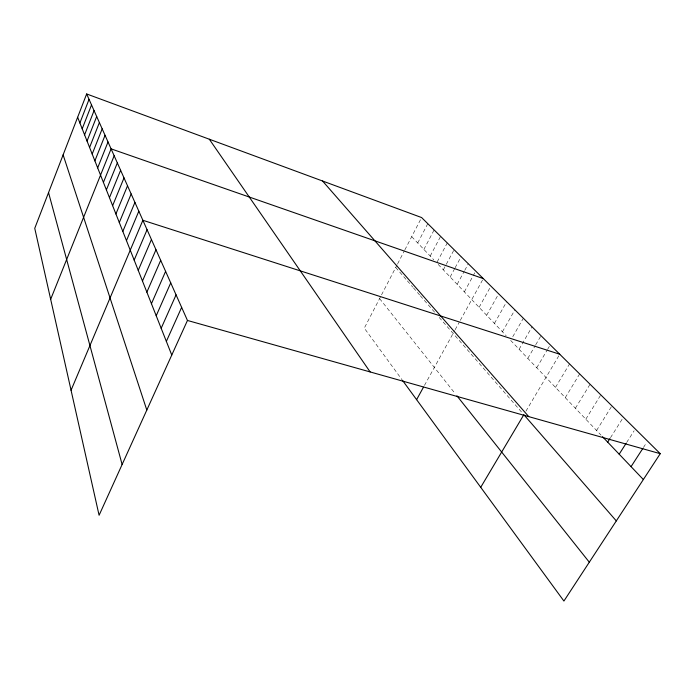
<?xml version="1.0" encoding="UTF-8"?>
<svg xmlns="http://www.w3.org/2000/svg" width="695" height="695" viewBox="0 0 695 695"><rect width="100%" height="100%" fill="white"/><g stroke="black" fill="none" stroke-linecap="round" stroke-linejoin="round"><path stroke-width="0.52" stroke-dasharray="3.48 2.61" d="M397.158 264.717L364.293 328.136L402.11 379.844M397.644 263.796L404.394 250.756M404.881 249.818L421.604 217.552M417.721 242.972L427.781 223.668M423.881 249.436L434.114 229.941M430.205 256.064L440.613 236.361M437.19 261.911L447.267 242.955M443.332 269.825L445.782 265.255M446.268 264.343L454.104 249.714M450.16 276.984L454.643 268.67M455.138 267.74L461.115 256.655M457.162 284.325L464.26 271.25M464.773 270.32L468.317 263.779M464.356 291.865L475.71 271.093M424.454 385.421L454.643 330.629M455.155 329.699L459.265 322.245M460.299 320.369L483.312 278.617M479.107 307.329L490.887 286.114M486.674 315.261L498.671 293.811M494.44 323.41L506.672 301.726M502.433 331.784L514.899 309.866M512.771 336.71L523.352 318.232M519.104 349.264L532.057 326.85M527.8 358.377L535.202 345.684M535.732 344.781L541.014 335.711M536.749 367.768L547.008 350.341M547.547 349.429L550.24 344.842M525.933 411.179L559.744 354.241M555.479 387.402L569.544 363.937M565.278 397.67L579.647 373.936M575.382 408.26L590.064 384.239M585.807 419.198L600.819 394.89M596.571 430.483L611.93 405.88M610.497 437.694L622.85 418.121M626.655 442.48L634.127 430.778M643.422 447.502L646.367 442.941M411.701 236.665L433.802 259.834M438.163 264.404L506.168 335.702M510.651 340.402L601.019 435.139M395.716 267.506L406.714 280.146M407.374 280.893L412.743 287.07M413.421 287.843L419.615 294.958M420.319 295.766L435.166 312.828M439.179 317.433L522.501 413.143M379.6 298.598L454.99 393.37"/><path stroke-width="1.04" d="M86.649 93.955L34.75 228.308L99.09 515.282L187.459 320.456L86.649 93.955L421.604 217.552L660.25 453.687L563.914 601.045L402.718 380.669M79.89 122.98L89.056 99.342M82.201 128.827L91.523 104.893M84.59 134.856L94.068 110.609M87.049 141.068L96.692 116.499M89.577 147.462L99.394 122.572M92.192 154.055L102.182 128.836M94.885 160.866L105.058 135.299M97.665 167.886L108.02 141.971M50.666 299.293L111.087 148.86L483.312 278.617M103.416 182.403L114.162 155.767M106.387 189.909L117.342 162.899M109.454 197.658L120.626 170.275M112.625 205.677L124.014 177.903M115.909 213.964L127.524 185.791M119.305 222.539L131.164 193.957M122.824 231.426L134.926 202.419M126.464 240.635L138.826 211.184M71.055 390.251L142.875 220.28L559.744 354.241M134.17 260.078L147.079 229.724M138.236 270.364L151.449 239.532M142.466 281.049L155.984 249.722M146.862 292.152L160.701 260.33M151.44 303.715L165.61 271.363M156.21 315.756L170.735 282.865M161.171 328.301L176.07 294.862M166.357 341.393L181.638 307.381M416.609 399.651L423.464 387.211M480.723 487.317L523.848 414.698L616.309 520.911M607.691 442.133L609.932 438.58M619.176 454.182L626.073 443.384M631.06 466.64L642.84 448.414M187.459 320.456L660.25 453.687M602.495 436.695L643.353 479.533M322.549 181.004L528.765 416.635M456.971 395.855L589.308 562.203M209.308 139.217L370.148 371.938M77.64 117.29L171.769 355.058M63.123 154.855L146.81 410.067M48.546 192.593L122.12 464.503"/></g></svg>
